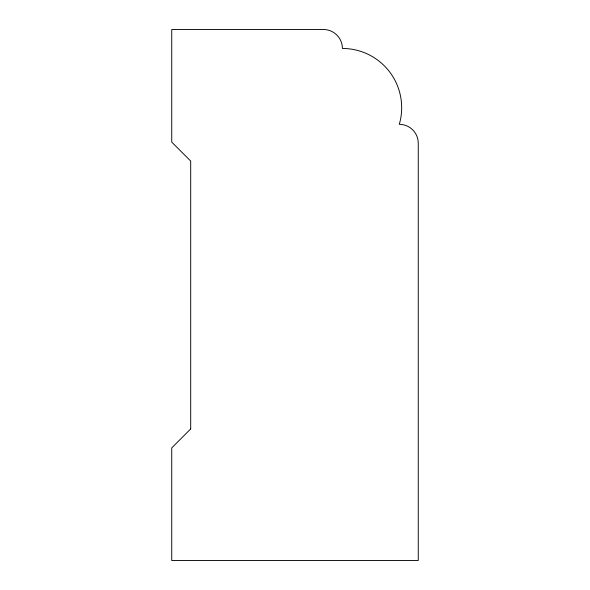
<?xml version="1.0" encoding="UTF-8"?>
<svg xmlns="http://www.w3.org/2000/svg" width="590" height="590" viewBox="0 0 590 590"><rect width="100%" height="100%" fill="white"/><g stroke="black" fill="none" stroke-linecap="round" stroke-linejoin="round"><path stroke-width="0.89" d="M190.695 428.93L171.734 447.891L171.734 560.5L418.266 560.5L418.266 143.289A18.961 18.961 0 0 0 399.305 124.32A59.266 59.266 0 0 0 342.414 48.461A18.961 18.961 0 0 0 323.445 29.5L171.734 29.5L171.734 142.109L190.695 161.07L190.695 428.93"/></g></svg>
